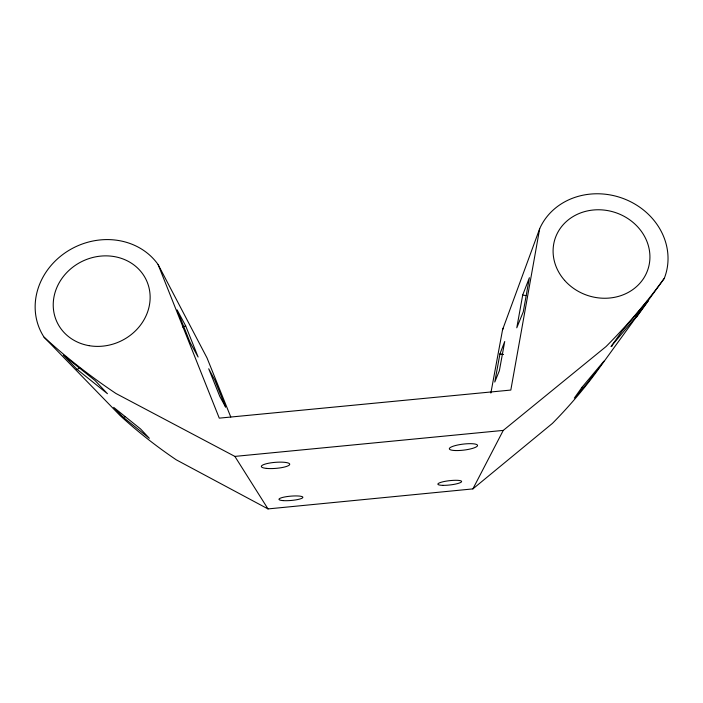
<?xml version="1.0" encoding="UTF-8"?>
<svg xmlns="http://www.w3.org/2000/svg" width="703" height="703" viewBox="0 0 703 703"><rect width="100%" height="100%" fill="white"/><g stroke="black" fill="none" stroke-linecap="round" stroke-linejoin="round"><path stroke-width="1.05" d="M539.684 228.677L510.817 390.06L219.266 418.144L158.087 264.53A67.734 60.801 -25.4 0 0 67.409 251.314A67.734 60.801 -25.4 0 0 44.078 337.203L120.037 415.508A483.365 420.262 4.5 0 0 176.286 459.832L268.01 508.919L472.882 488.901L552.417 423.399A486.186 422.898 -12.4 0 0 598.209 369.541L664.282 278.37A67.119 60.019 18.1 0 0 624.695 199.081A67.119 60.019 18.1 0 0 539.684 228.677L502.566 329.742L490.861 393.065M522.707 294.996L516.784 327.809L523.269 311.833L529.385 277.711L522.707 294.996L525.888 295.611M499.974 353.802L494.771 382.054L499.367 370.718L504.728 341.5L499.974 353.802L503.313 354.461L499.868 354.391M472.882 488.901L503.26 430.403L606.056 346.553A617.515 510.44 -11.6 0 0 664.282 278.37M611.162 346.403L622.041 331.157L647.753 300.541L648.456 300.673L636.531 317.115L635.855 316.983L611.162 346.403L611.935 346.561M635.855 316.983L647.753 300.541M123.35 417.397L149.344 438.285L140.6 428.988L113.675 407.362L123.35 417.397L125.345 416.589M182.631 327.053L185.662 325.841L198.114 357.036L190.021 342.326L177.086 309.865L185.662 325.841M76.996 369.321L107.436 393.698L95.054 380.525L63.323 355.147L76.996 369.321L79.957 368.144M44.078 337.203A613.007 506.345 4 0 0 115.977 393.504L234.872 456.405L503.26 430.403M234.872 456.405L268.01 508.919M158.087 264.53L207.025 357.941L230.777 417.02M502.566 329.742A51.802 47.936 21.2 0 1 503.436 327.879M581.996 387.3L574.307 398.091L587.163 383.197L603.895 361.157L581.996 387.3M225.566 406.94L219.837 396.518L208.703 368.767L214.793 380.121L225.566 406.94M442.916 485.351A11.986 2.162 -6.5 0 0 461.599 481.678A11.986 2.162 -6.5 0 0 444.665 481.414A11.986 2.162 -6.5 0 0 442.916 485.351M283.045 500.606A12.021 2.171 -4.9 0 0 302.659 497.759A12.021 2.171 -4.9 0 0 287 496.582A12.021 2.171 -4.9 0 0 283.045 500.606M455.21 450.535A14.201 3.014 -6.9 0 0 477.486 445.79A14.201 3.014 -6.9 0 0 457.653 445.017A14.201 3.014 -6.9 0 0 455.21 450.535M266.358 468.383A14.245 3.032 -4.6 0 0 289.504 464.832A14.245 3.032 -4.6 0 0 270.734 462.864A14.245 3.032 -4.6 0 0 266.358 468.383M564.623 280.383A48.894 43.718 18.1 0 0 647.12 271.586A48.894 43.718 18.1 0 0 592.787 210.056A48.894 43.718 18.1 0 0 564.623 280.383M89.061 345.665A49.342 44.289 -25.4 0 0 148.509 285.875A49.342 44.289 -25.4 0 0 67.479 271.85A49.342 44.289 -25.4 0 0 89.061 345.665"/></g></svg>
